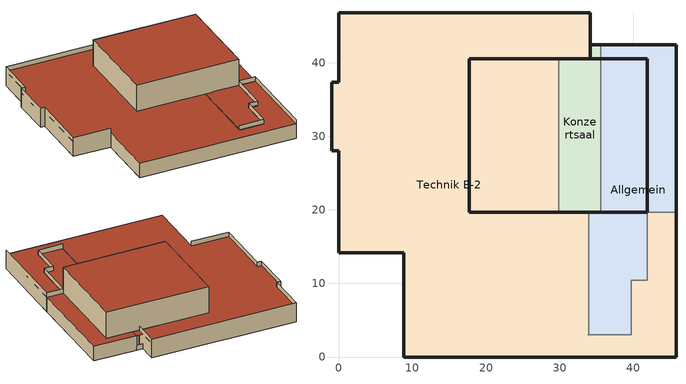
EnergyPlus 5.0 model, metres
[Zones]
Technik E-2
 floor ground (GROUND_FLOOR): 34.17,46.77 34.17,40.57 29.87,40.57 29.87,19.71 33.81,19.71 33.81,3.06 39.71,3.06 39.71,10.41 41.91,10.41 41.91,19.71 45.82,19.71 45.82,0 8.8,0 8.8,14.18 0,14.18 0,28.05 -1,28.05 -1,37.37 0,37.37 0,46.77 z0
 wall outside (EXT_WALL): 34.17,40.57 34.17,46.77 0,46.77 0,37.37 -1,37.37 -1,28.05 0,28.05 0,14.18 8.8,14.18 / 33.81,19.71 29.87,19.71 / 45.82,0 45.82,19.71 z0:4.68; 8.8,14.18 8.8,0 45.82,0 z0:3.6
 wall to Konzertsaal (ADJ_WALL): 29.87,19.71 29.87,40.57 34.17,40.57 z0:4.68
 wall to Allgemein (ADJ_WALL): 45.82,19.71 41.91,19.71 41.91,10.41 39.71,10.41 39.71,3.06 33.81,3.06 z0:4.68; 33.96,3.06 33.96,19.71 z0:3.6
 roof outside (EXT_ROOF): 0,46.77 0,37.37 -1,37.37 -1,28.05 0,28.05 0,14.18 8.8,14.18 8.8,0 45.82,0 45.82,19.71 41.91,19.71 41.91,10.41 39.71,10.41 39.71,3.06 33.81,3.06 33.81,19.71 29.87,19.71 29.87,40.57 34.17,40.57 34.17,46.77 z3.6
Konzertsaal
 floor ground (GROUND_FLOOR): 35.62,42.42 35.62,19.71 29.87,19.71 29.87,40.57 34.17,40.57 34.17,42.42 z0
 wall outside (EXT_WALL): 35.62,42.42 34.17,42.42 34.17,40.57 z0:1.2; 41.91,19.71 41.91,40.57 17.7,40.57 17.7,19.71 z3.6:10.01; 17.7,19.71,10.01 17.7,19.71,3.6 29.87,19.71,3.6 29.87,19.71,0 35.62,19.71,0 35.62,19.71,3.6 41.91,19.71,3.6 41.91,19.71,10.01
 wall to Technik E-2 (ADJ_WALL): 29.87,40.57 29.87,19.71 z0:1.2
 ceiling to Technik E-2 (ADJ_WALL): 34.17,40.57 29.87,40.57 z0:3.6
 roof outside (EXT_ROOF): 29.87,40.57 29.87,19.71 17.7,19.71 17.7,40.57 z3.6; 41.91,40.57 41.91,19.71 35.62,19.71 35.62,40.57 z3.6; 34.17,42.42 34.17,40.57 35.62,40.57 35.62,42.42 z3.6; 17.7,40.57 17.7,19.71 41.91,19.71 41.91,40.57 z10.01
Allgemein
 floor ground (GROUND_FLOOR): 45.82,42.42 45.82,19.71 41.91,19.71 41.91,10.41 39.71,10.41 39.71,3.06 33.96,3.06 33.96,19.71 35.62,19.71 35.62,42.42 z0
 wall outside (EXT_WALL): 45.82,19.71 45.82,42.42 35.62,42.42 / 35.62,19.71 33.96,19.71 z0:3.6
 wall to Technik E-2 (ADJ_WALL): 33.96,19.71 33.96,3.06 39.71,3.06 39.71,10.41 41.91,10.41 41.91,19.71 45.82,19.71 z0:3.6
 wall to Konzertsaal (ADJ_WALL): 35.62,42.42 35.62,19.71 z0:3.6
 roof outside (EXT_ROOF): 35.62,42.42 35.62,19.71 33.96,19.71 33.96,3.06 39.71,3.06 39.71,10.41 41.91,10.41 41.91,19.71 45.82,19.71 45.82,42.42 z3.6
[Building]
Haus der Musik: North Axis {deg}=0; Terrain=City; Loads Convergence Tolerance Value=0; Temperature Convergence Tolerance Value {deltaC}=0; Solar Distribution=FullInteriorAndExterior; Maximum Number of Warmup Days=0
[Site:Location]
not used: Latitude {deg}=0; Longitude {deg}=0; Time Zone {hr}=0; Elevation {m}=0
[Construction]
GROUND_FLOOR; EXT_WALL; EXT_ROOF; ADJ_WALL: 
[WindowProperty:ShadingControl]
ESHADE=0; ISHADE=INPUT 1*MAX_ISHADE : SHADECNTRL=ISHADE_INTERNAL
[SurfaceProperty:OtherSideCoefficients]
BOUNDARY=IDENTICAL; BOUNDARY=INPUT 1*TBOUNDARY; BOUNDARY=INPUT 1*TBOUNDARY_2; BOUNDARY=INPUT 1*TBOUNDARY_3; BOUNDARY=INPUT 1*TGROUND; BOUNDARY=20; BOUNDARY=15
[Zone] Multiplier=1
Technik E-2; Konzertsaal; Allgemein
